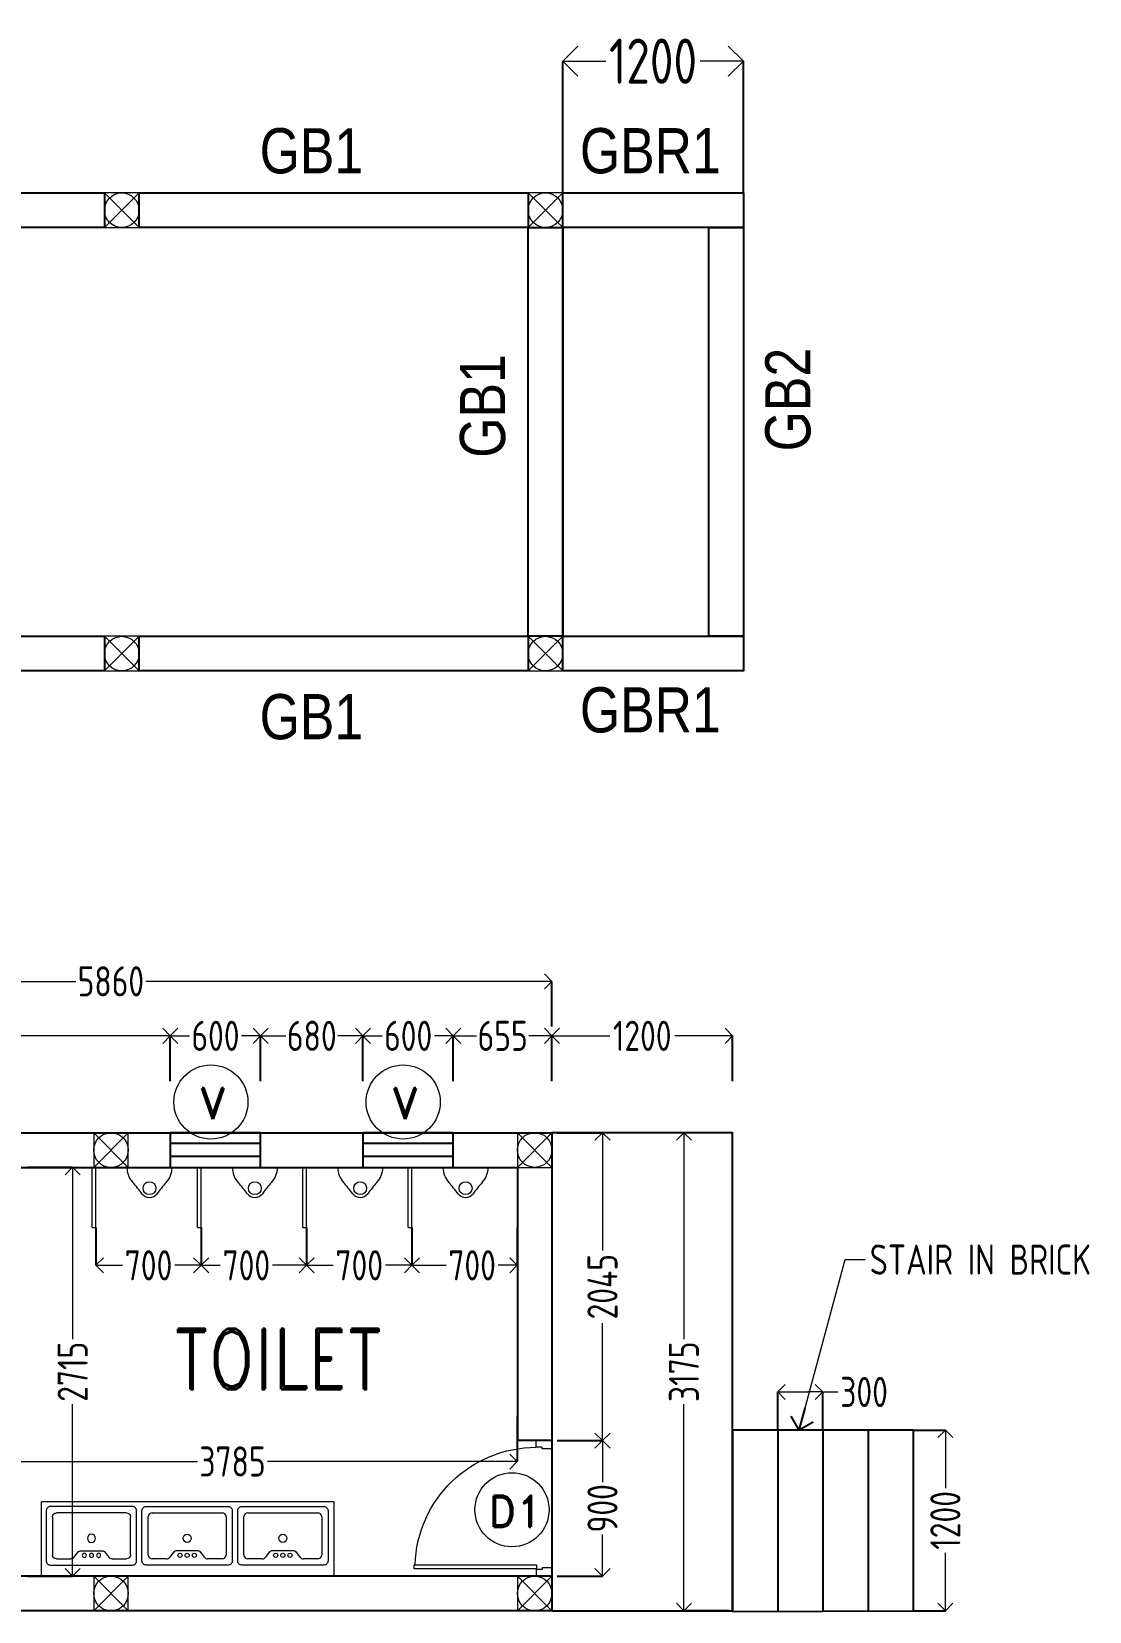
# Model space of a CAD drawing. Header units: inches. Extents: x -605 to 2991212, y -2872845 to 0.
# Drawn here: x 2272639 to 2279667, y -2757644 to -2747153 of the extents above; entities that cross this region are included whole.
import ezdxf

# ---------------------------------------------------------------- set-up
doc = ezdxf.new("R2010")
doc.units = ezdxf.units.IN
doc.header["$LTSCALE"] = 600
doc.header["$MEASUREMENT"] = 0
for name, color, linetype, lineweight in [('DIM', 251, 'Continuous', 0), ('FURNITURE', 23, 'Continuous', 9), ('OBJET', 251, 'Continuous', 9), ('PV_TEXT_ROMANS', 7, 'Continuous', 0), ('rDIMension', 1, 'Continuous', 18), ('rRCC 2', 40, 'Continuous', 15), ('TEXT', 7, 'Continuous', 0)]:
    doc.layers.add(name, color=color, linetype=linetype, lineweight=lineweight)
doc.layers.add('SnT-DIMENSION', color=7, linetype='Continuous')
doc.layers.add('SnT-ROAD', color=25, linetype='Continuous')
doc.layers.add('window', color=7, linetype='Continuous', lineweight=15, true_color=0x735461)
doc.styles.add('DIM', font='geniso.shx', dxfattribs={"width": 0.85})
doc.styles.add('J.P', font='ARIALN.TTF')
doc.styles.add('PV_ROMAND', font='romand.shx')
doc.styles.add('ROMAND', font='romand.shx')
doc.dimstyles.new('ST-100', dxfattribs={"dimscale": 100, "dimtxt": 2.5, "dimasz": 2, "dimexe": 0.18, "dimexo": 0.0625, "dimgap": 0.2, "dimtad": 0, "dimdec": 0, "dimzin": 0, "dimdsep": 46, "dimtxsty": 'DIM', "dimblk": 'OPEN90', "dimcen": 0.09, "dimclrd": 256, "dimclrt": 7, "dimadec": 0, "dimazin": 0, "dimtfac": 1, "dimtdec": 0, "dimtofl": 0, "dimtmove": 0, "dimatfit": 3, "dimldrblk": 'OPEN90', "dimfxl": 1, "dimtolj": 1, "dimtzin": 0, "dimlwd": -1, "dimarcsym": 0})
doc.dimstyles.new('ST-150', dxfattribs={"dimscale": 75, "dimtxt": 3, "dimasz": 2, "dimexe": 0.18, "dimexo": 0.0625, "dimgap": 0.2, "dimtad": 0, "dimdec": 0, "dimlfac": 2, "dimzin": 0, "dimdsep": 46, "dimtxsty": 'DIM', "dimblk": 'OPEN90', "dimcen": 0.09, "dimclrd": 256, "dimclrt": 7, "dimadec": 0, "dimazin": 0, "dimtfac": 1, "dimtdec": 0, "dimtofl": 0, "dimtmove": 0, "dimatfit": 3, "dimldrblk": 'OPEN90', "dimfxl": 1, "dimtolj": 1, "dimtzin": 0, "dimlwd": -1, "dimarcsym": 0})

# ---------------------------------------------------------------- blocks, each defined once
blk = doc.blocks.new('_Open90')
at = {"color": 0, "linetype": 'ByBlock', "lineweight": -2}
for p, q in [((0, 0), (-1, 0)), ((-0.5, 0.5), (0, 0)), ((0, 0), (-0.5, -0.5))]:
    blk.add_line(p, q, dxfattribs=at)
blk = doc.blocks.new('*D2025')
at = {"layer": 'Defpoints', "color": 0}
for p in [(2276168, -2747349), (2276168, -2748224), (2277368, -2748224)]:
    blk.add_point(p, dxfattribs=at)
at = {"layer": 'rDIMension', "color": 0, "linetype": 'ByBlock', "lineweight": -2}
for p, q in [((2276168, -2748224), (2276168, -2747349)), ((2277368, -2748224), (2277368, -2747349))]:
    blk.add_line(p, q, dxfattribs=at)
at = {"layer": 'rDIMension'}
for p, q in [((2276368, -2747349), (2276455, -2747349)), ((2277168, -2747349), (2277082, -2747349))]:
    blk.add_line(p, q, dxfattribs=at)
at = {"layer": 'rDIMension', "xscale": 200, "yscale": 200, "zscale": 200, "rotation": 180}
blk.add_blockref('_Open90', (2276168, -2747349), dxfattribs=at)
at = {"layer": 'rDIMension', "xscale": 200, "yscale": 200, "zscale": 200}
blk.add_blockref('_Open90', (2277368, -2747349), dxfattribs=at)
at = {"layer": 'rDIMension', "color": 7, "insert": (2276768, -2747349), "char_height": 300, "attachment_point": 5, "style": 'DIM'}
blk.add_mtext('\\A1;1200', dxfattribs=at)
blk = doc.blocks.new('Urinal')
at = {"layer": 'OBJET'}
blk.add_circle((2454060.82, -2300340.1), 1.71, dxfattribs=at)
for centre, radius, start, end in [((2454055.28, -2300340.1), 6, 47.5611, 90), ((2454083.62, -2300309.11), 36, 227.5611, 233.6632), ((2454060.82, -2300340.1), 2.48, 306.3368, 53.6632), ((2454083.62, -2300371.1), 36, 126.3368, 132.4389), ((2454055.28, -2300340.1), 6, 270, 312.4389)]:
    blk.add_arc(centre, radius, start, end, dxfattribs=at)
blk = doc.blocks.new('door1')
at = {"layer": 'FURNITURE', "ltscale": 10}
blk.add_line((-29102.45, -2427.68), (-29134.02, -2427.68), dxfattribs=at)
for points in [[(-29103.25, -2391.1), (-29103.25, -2423.54), (-29102.22, -2423.54), (-29102.22, -2391.1)], [(-29134.02, -2425.03), (-29134.47, -2425.03), (-29134.47, -2423.52), (-29136.24, -2423.52), (-29136.24, -2427.68), (-29134.02, -2427.68)], [(-29102.45, -2425.03), (-29102.01, -2425.03), (-29102.01, -2423.52), (-29100.24, -2423.52), (-29100.24, -2427.68), (-29102.45, -2427.68)]]:
    blk.add_lwpolyline(points, close=True, dxfattribs=at)
blk.add_arc((-29102.22, -2423.52), 32.24, 91.8346, 180, dxfattribs=at)
blk = doc.blocks.new('D1')
at = {"layer": 'TEXT'}
blk.add_circle((2456730, -2276732), 246, dxfattribs=at)
at = {"layer": 'TEXT', "insert": (2456573, -2276639), "char_height": 206.1, "attachment_point": 1, "style": 'PV_ROMAND'}
blk.add_mtext('D1', dxfattribs=at)
blk = doc.blocks.new('svsdsdcsd')
at = {"layer": 'OBJET', "linetype": 'ByBlock'}
for p, q in [((165026.23, -53640.84), (165026.23, -53633.05)), ((165027.08, -53632.21), (165041.39, -53632.21)), ((165042.23, -53633.05), (165042.23, -53640.84)), ((165031.46, -53640.33), (165030.7, -53641.34)), ((165036.34, -53640), (165032.13, -53640)), ((165037.77, -53641.34), (165037.01, -53640.33)), ((165030.02, -53641.68), (165027.08, -53641.68)), ((165041.39, -53641.68), (165038.44, -53641.68))]:
    blk.add_line(p, q, dxfattribs=at)
blk.add_lwpolyline([(165042.66, -53642.94), (165025.81, -53642.94, -0.414214), (165024.97, -53642.1), (165024.97, -53631.78, -0.414214), (165025.81, -53630.94), (165042.66, -53630.94, -0.414214), (165043.5, -53631.78), (165043.5, -53642.1, -0.414214)], format="xyb", close=True, dxfattribs=at)
for centre, radius in [((165034.23, -53637.47), 0.842), ((165032.77, -53640.95), 0.421), ((165034.23, -53640.95), 0.421), ((165035.7, -53640.95), 0.421)]:
    blk.add_circle(centre, radius, dxfattribs=at)
for centre, start, end in [((165027.08, -53633.05), 90, 180), ((165041.39, -53633.05), 0, 90), ((165027.08, -53640.84), 180, 270), ((165032.13, -53640.84), 90, 143.1301), ((165036.34, -53640.84), 36.8699, 90), ((165041.39, -53640.84), 270, 0), ((165030.02, -53640.84), 270, 323.1301), ((165038.44, -53640.84), 216.8699, 270)]:
    blk.add_arc(centre, 0.842, start, end, dxfattribs=at)
blk = doc.blocks.new('*D2028')
at = {"layer": 'Defpoints', "color": 0}
for p in [(2276096, -2753460), (2270236, -2754465), (2276096, -2754465)]:
    blk.add_point(p, dxfattribs=at)
at = {"layer": 'DIM', "color": 0, "linetype": 'ByBlock', "lineweight": -2}
for p, q in [((2270236, -2753760), (2270236, -2753460)), ((2276096, -2753760), (2276096, -2753460))]:
    blk.add_line(p, q, dxfattribs=at)
at = {"layer": 'DIM', "linetype": 'ByBlock'}
for p, q in [((2270336, -2753460), (2272934, -2753460)), ((2275996, -2753460), (2273399, -2753460))]:
    blk.add_line(p, q, dxfattribs=at)
at = {"layer": 'DIM', "xscale": 100, "yscale": 100, "zscale": 100}
for p, rotation in [((2270236, -2753460), 179.9999999999955), ((2276096, -2753460), 359.9999999999955)]:
    blk.add_blockref('_Open90', p, dxfattribs=dict(at, rotation=rotation))
at = {"layer": 'DIM', "color": 7, "insert": (2273166, -2753460), "char_height": 200, "attachment_point": 5, "style": 'DIM'}
blk.add_mtext('\\A1;5860', dxfattribs=at)
blk = doc.blocks.new('*D2029')
at = {"layer": 'Defpoints', "color": 0}
for p in [(2278496, -2756440), (2278496, -2757640), (2278710, -2757640)]:
    blk.add_point(p, dxfattribs=at)
at = {"layer": 'DIM', "color": 0, "linetype": 'ByBlock', "lineweight": -2}
for p, q in [((2278496, -2756440), (2278710, -2756440)), ((2278496, -2757640), (2278710, -2757640))]:
    blk.add_line(p, q, dxfattribs=at)
at = {"layer": 'DIM', "linetype": 'ByBlock'}
for p, q in [((2278710, -2756540), (2278710, -2756825)), ((2278710, -2757540), (2278710, -2757256))]:
    blk.add_line(p, q, dxfattribs=at)
at = {"layer": 'DIM', "xscale": 100, "yscale": 100, "zscale": 100}
for p, rotation in [((2278710, -2756440), 90), ((2278710, -2757640), 270)]:
    blk.add_blockref('_Open90', p, dxfattribs=dict(at, rotation=rotation))
at = {"layer": 'DIM', "color": 7, "insert": (2278710, -2757040), "char_height": 200, "attachment_point": 5, "rotation": 90, "style": 'DIM'}
blk.add_mtext('\\A1;1200', dxfattribs=at)
blk = doc.blocks.new('*D2033')
at = {"layer": 'Defpoints', "color": 0}
for p in [(2272081, -2755939), (2275866, -2755939), (2275866, -2756649)]:
    blk.add_point(p, dxfattribs=at)
at = {"layer": 'DIM', "color": 0, "linetype": 'ByBlock', "lineweight": -2}
for p, q in [((2272081, -2756349), (2272081, -2756649)), ((2275866, -2756349), (2275866, -2756649))]:
    blk.add_line(p, q, dxfattribs=at)
at = {"layer": 'DIM', "linetype": 'ByBlock'}
for p, q in [((2272181, -2756649), (2273741, -2756649)), ((2275766, -2756649), (2274206, -2756649))]:
    blk.add_line(p, q, dxfattribs=at)
at = {"layer": 'DIM', "xscale": 100, "yscale": 100, "zscale": 100}
for p, rotation in [((2272081, -2756649), 179.9999999999859), ((2275866, -2756649), 359.9999999999859)]:
    blk.add_blockref('_Open90', p, dxfattribs=dict(at, rotation=rotation))
at = {"layer": 'DIM', "color": 7, "insert": (2273974, -2756649), "char_height": 200, "attachment_point": 5, "style": 'DIM'}
blk.add_mtext('\\A1;3785', dxfattribs=at)
blk = doc.blocks.new('*D2034')
at = {"layer": 'Defpoints', "color": 0}
for p in [(2272559, -2754695), (2272559, -2757410), (2272912, -2757410)]:
    blk.add_point(p, dxfattribs=at)
at = {"layer": 'DIM', "color": 0, "linetype": 'ByBlock', "lineweight": -2}
for p, q in [((2272612, -2754695), (2272912, -2754695)), ((2272612, -2757410), (2272912, -2757410))]:
    blk.add_line(p, q, dxfattribs=at)
at = {"layer": 'DIM', "linetype": 'ByBlock'}
for p, q in [((2272912, -2754795), (2272912, -2755837)), ((2272912, -2757310), (2272912, -2756268))]:
    blk.add_line(p, q, dxfattribs=at)
at = {"layer": 'DIM', "xscale": 100, "yscale": 100, "zscale": 100}
for p, rotation in [((2272912, -2754695), 90.00000000046188), ((2272912, -2757410), 270.0000000004619)]:
    blk.add_blockref('_Open90', p, dxfattribs=dict(at, rotation=rotation))
at = {"layer": 'DIM', "color": 7, "insert": (2272912, -2756053), "char_height": 200, "attachment_point": 5, "rotation": 90, "style": 'DIM'}
blk.add_mtext('\\A1;2715', dxfattribs=at)
blk = doc.blocks.new('*D2039')
at = {"layer": 'Defpoints', "color": 0}
for p in [(2272081, -2756910), (2272345, -2757410), (2273282, -2757410)]:
    blk.add_point(p, dxfattribs=at)
at = {"layer": 'DIM', "linetype": 'ByBlock'}
for p, q in [((2272345, -2756810), (2272345, -2756710)), ((2272345, -2757510), (2272345, -2757610))]:
    blk.add_line(p, q, dxfattribs=at)
at = {"layer": 'DIM', "color": 0, "linetype": 'ByBlock', "lineweight": -2}
for p, q in [((2272081, -2756910), (2272345, -2756910)), ((2272645, -2757410), (2272345, -2757410))]:
    blk.add_line(p, q, dxfattribs=at)
at = {"layer": 'DIM', "xscale": 100, "yscale": 100, "zscale": 100}
for p, rotation in [((2272345, -2756910), 270), ((2272345, -2757410), 90)]:
    blk.add_blockref('_Open90', p, dxfattribs=dict(at, rotation=rotation))
at = {"layer": 'DIM', "color": 7, "insert": (2272345, -2757160), "char_height": 200, "attachment_point": 5, "rotation": 90, "style": 'DIM'}
blk.add_mtext('\\A1;500', dxfattribs=at)
blk = doc.blocks.new('*D2040')
at = {"layer": 'Defpoints', "color": 0}
for p in [(2275166, -2755095), (2275866, -2755095), (2275866, -2755346)]:
    blk.add_point(p, dxfattribs=at)
at = {"layer": 'DIM', "color": 0, "linetype": 'ByBlock', "lineweight": -2}
for p, q in [((2275166, -2755095), (2275166, -2755346)), ((2275866, -2755095), (2275866, -2755346))]:
    blk.add_line(p, q, dxfattribs=at)
at = {"layer": 'DIM', "linetype": 'ByBlock'}
for p, q in [((2275266, -2755346), (2275393, -2755346)), ((2275766, -2755346), (2275740, -2755346))]:
    blk.add_line(p, q, dxfattribs=at)
at = {"layer": 'DIM', "xscale": 100, "yscale": 100, "zscale": 100, "rotation": 180}
blk.add_blockref('_Open90', (2275166, -2755346), dxfattribs=at)
at = {"layer": 'DIM', "xscale": 100, "yscale": 100, "zscale": 100}
blk.add_blockref('_Open90', (2275866, -2755346), dxfattribs=at)
at = {"layer": 'DIM', "color": 7, "insert": (2275566, -2755346), "char_height": 200, "attachment_point": 5, "style": 'DIM'}
blk.add_mtext('\\A1;700', dxfattribs=at)
blk = doc.blocks.new('*D2041')
at = {"layer": 'Defpoints', "color": 0}
for p in [(2274466, -2755095), (2275166, -2755095), (2275166, -2755346)]:
    blk.add_point(p, dxfattribs=at)
at = {"layer": 'DIM', "color": 0, "linetype": 'ByBlock', "lineweight": -2}
for p, q in [((2274466, -2755095), (2274466, -2755346)), ((2275166, -2755095), (2275166, -2755346))]:
    blk.add_line(p, q, dxfattribs=at)
at = {"layer": 'DIM', "linetype": 'ByBlock'}
for p, q in [((2274566, -2755346), (2274643, -2755346)), ((2275066, -2755346), (2274990, -2755346))]:
    blk.add_line(p, q, dxfattribs=at)
at = {"layer": 'DIM', "xscale": 100, "yscale": 100, "zscale": 100, "rotation": 180}
blk.add_blockref('_Open90', (2274466, -2755346), dxfattribs=at)
at = {"layer": 'DIM', "xscale": 100, "yscale": 100, "zscale": 100}
blk.add_blockref('_Open90', (2275166, -2755346), dxfattribs=at)
at = {"layer": 'DIM', "color": 7, "insert": (2274816, -2755346), "char_height": 200, "attachment_point": 5, "style": 'DIM'}
blk.add_mtext('\\A1;700', dxfattribs=at)
blk = doc.blocks.new('*D2042')
at = {"layer": 'Defpoints', "color": 0}
for p in [(2273766, -2755095), (2274466, -2755095), (2274466, -2755346)]:
    blk.add_point(p, dxfattribs=at)
at = {"layer": 'DIM', "color": 0, "linetype": 'ByBlock', "lineweight": -2}
for p, q in [((2273766, -2755095), (2273766, -2755346)), ((2274466, -2755095), (2274466, -2755346))]:
    blk.add_line(p, q, dxfattribs=at)
at = {"layer": 'DIM', "linetype": 'ByBlock'}
for p, q in [((2273866, -2755346), (2273893, -2755346)), ((2274366, -2755346), (2274240, -2755346))]:
    blk.add_line(p, q, dxfattribs=at)
at = {"layer": 'DIM', "xscale": 100, "yscale": 100, "zscale": 100, "rotation": 180}
blk.add_blockref('_Open90', (2273766, -2755346), dxfattribs=at)
at = {"layer": 'DIM', "xscale": 100, "yscale": 100, "zscale": 100}
blk.add_blockref('_Open90', (2274466, -2755346), dxfattribs=at)
at = {"layer": 'DIM', "color": 7, "insert": (2274066, -2755346), "char_height": 200, "attachment_point": 5, "style": 'DIM'}
blk.add_mtext('\\A1;700', dxfattribs=at)
blk = doc.blocks.new('*D2043')
at = {"layer": 'Defpoints', "color": 0}
for p in [(2273066, -2755098), (2273766, -2755095), (2273766, -2755346)]:
    blk.add_point(p, dxfattribs=at)
at = {"layer": 'DIM', "color": 0, "linetype": 'ByBlock', "lineweight": -2}
for p, q in [((2273066, -2755098), (2273066, -2755346)), ((2273766, -2755095), (2273766, -2755346))]:
    blk.add_line(p, q, dxfattribs=at)
at = {"layer": 'DIM', "linetype": 'ByBlock'}
for p, q in [((2273166, -2755346), (2273243, -2755346)), ((2273666, -2755346), (2273590, -2755346))]:
    blk.add_line(p, q, dxfattribs=at)
at = {"layer": 'DIM', "xscale": 100, "yscale": 100, "zscale": 100, "rotation": 180}
blk.add_blockref('_Open90', (2273066, -2755346), dxfattribs=at)
at = {"layer": 'DIM', "xscale": 100, "yscale": 100, "zscale": 100}
blk.add_blockref('_Open90', (2273766, -2755346), dxfattribs=at)
at = {"layer": 'DIM', "color": 7, "insert": (2273416, -2755346), "char_height": 200, "attachment_point": 5, "style": 'DIM'}
blk.add_mtext('\\A1;700', dxfattribs=at)
blk = doc.blocks.new('*D2044')
at = {"layer": 'Defpoints', "color": 0}
for p in [(2276096, -2756510), (2276432, -2756510), (2276096, -2757410)]:
    blk.add_point(p, dxfattribs=at)
at = {"layer": 'DIM', "color": 0, "linetype": 'ByBlock', "lineweight": -2}
for p, q in [((2276132, -2756510), (2276432, -2756510)), ((2276132, -2757410), (2276432, -2757410))]:
    blk.add_line(p, q, dxfattribs=at)
at = {"layer": 'DIM', "linetype": 'ByBlock'}
for p, q in [((2276432, -2756610), (2276432, -2756787)), ((2276432, -2757310), (2276432, -2757133))]:
    blk.add_line(p, q, dxfattribs=at)
at = {"layer": 'DIM', "xscale": 100, "yscale": 100, "zscale": 100}
for p, rotation in [((2276432, -2756510), 90), ((2276432, -2757410), 270)]:
    blk.add_blockref('_Open90', p, dxfattribs=dict(at, rotation=rotation))
at = {"layer": 'DIM', "color": 7, "insert": (2276432, -2756960), "char_height": 200, "attachment_point": 5, "rotation": 90, "style": 'DIM'}
blk.add_mtext('\\A1;900', dxfattribs=at)
blk = doc.blocks.new('*D2045')
at = {"layer": 'Defpoints', "color": 0}
for p in [(2276096, -2754465), (2276432, -2754465), (2276099, -2756510)]:
    blk.add_point(p, dxfattribs=at)
at = {"layer": 'DIM', "color": 0, "linetype": 'ByBlock', "lineweight": -2}
for p, q in [((2276132, -2754465), (2276432, -2754465)), ((2276132, -2756510), (2276432, -2756510))]:
    blk.add_line(p, q, dxfattribs=at)
at = {"layer": 'DIM', "linetype": 'ByBlock'}
for p, q in [((2276432, -2754565), (2276432, -2755247)), ((2276432, -2756410), (2276432, -2755729))]:
    blk.add_line(p, q, dxfattribs=at)
at = {"layer": 'DIM', "xscale": 100, "yscale": 100, "zscale": 100}
for p, rotation in [((2276432, -2754465), 90), ((2276432, -2756510), 270)]:
    blk.add_blockref('_Open90', p, dxfattribs=dict(at, rotation=rotation))
at = {"layer": 'DIM', "color": 7, "insert": (2276432, -2755488), "char_height": 200, "attachment_point": 5, "rotation": 90, "style": 'DIM'}
blk.add_mtext('\\A1;2045', dxfattribs=at)
blk = doc.blocks.new('5TV')
at = {"layer": 'SnT-ROAD', "color": 5, "linetype": 'ByBlock'}
blk.add_lwpolyline([(2695000, -2336680), (2695000, -2337280), (2695230, -2337280), (2695230, -2336680)], close=True, dxfattribs=at)
for points in [[(2695071, -2337280), (2695071, -2336680)], [(2695159, -2337280), (2695159, -2336680)]]:
    blk.add_lwpolyline(points, dxfattribs=at)
blk = doc.blocks.new('*D2047')
at = {"layer": 'Defpoints', "color": 0}
for p in [(2275441, -2753822), (2275441, -2754465), (2276096, -2754465)]:
    blk.add_point(p, dxfattribs=at)
at = {"layer": 'DIM', "color": 0, "linetype": 'ByBlock', "lineweight": -2}
for p, q in [((2275441, -2754122), (2275441, -2753822)), ((2276096, -2754122), (2276096, -2753822))]:
    blk.add_line(p, q, dxfattribs=at)
at = {"layer": 'DIM', "linetype": 'ByBlock'}
for p, q in [((2275541, -2753822), (2275596, -2753822)), ((2275996, -2753822), (2275942, -2753822))]:
    blk.add_line(p, q, dxfattribs=at)
at = {"layer": 'DIM', "xscale": 100, "yscale": 100, "zscale": 100, "rotation": 180}
blk.add_blockref('_Open90', (2275441, -2753822), dxfattribs=at)
at = {"layer": 'DIM', "xscale": 100, "yscale": 100, "zscale": 100}
blk.add_blockref('_Open90', (2276096, -2753822), dxfattribs=at)
at = {"layer": 'DIM', "color": 7, "insert": (2275769, -2753822), "char_height": 200, "attachment_point": 5, "style": 'DIM'}
blk.add_mtext('\\A1;655', dxfattribs=at)
blk = doc.blocks.new('*D2048')
at = {"layer": 'Defpoints', "color": 0}
for p in [(2274841, -2753822), (2274841, -2754536), (2275441, -2754536)]:
    blk.add_point(p, dxfattribs=at)
at = {"layer": 'DIM', "color": 0, "linetype": 'ByBlock', "lineweight": -2}
for p, q in [((2274841, -2754122), (2274841, -2753822)), ((2275441, -2754122), (2275441, -2753822))]:
    blk.add_line(p, q, dxfattribs=at)
at = {"layer": 'DIM', "linetype": 'ByBlock'}
for p, q in [((2274941, -2753822), (2274968, -2753822)), ((2275341, -2753822), (2275315, -2753822))]:
    blk.add_line(p, q, dxfattribs=at)
at = {"layer": 'DIM', "xscale": 100, "yscale": 100, "zscale": 100, "rotation": 180}
blk.add_blockref('_Open90', (2274841, -2753822), dxfattribs=at)
at = {"layer": 'DIM', "xscale": 100, "yscale": 100, "zscale": 100}
blk.add_blockref('_Open90', (2275441, -2753822), dxfattribs=at)
at = {"layer": 'DIM', "color": 7, "insert": (2275141, -2753822), "char_height": 200, "attachment_point": 5, "style": 'DIM'}
blk.add_mtext('\\A1;600', dxfattribs=at)
blk = doc.blocks.new('*D2049')
at = {"layer": 'Defpoints', "color": 0}
for p in [(2274161, -2753822), (2274161, -2754465), (2274841, -2754465)]:
    blk.add_point(p, dxfattribs=at)
at = {"layer": 'DIM', "color": 0, "linetype": 'ByBlock', "lineweight": -2}
for p, q in [((2274161, -2754122), (2274161, -2753822)), ((2274841, -2754122), (2274841, -2753822))]:
    blk.add_line(p, q, dxfattribs=at)
at = {"layer": 'DIM', "linetype": 'ByBlock'}
for p, q in [((2274261, -2753822), (2274328, -2753822)), ((2274741, -2753822), (2274674, -2753822))]:
    blk.add_line(p, q, dxfattribs=at)
at = {"layer": 'DIM', "xscale": 100, "yscale": 100, "zscale": 100, "rotation": 180}
blk.add_blockref('_Open90', (2274161, -2753822), dxfattribs=at)
at = {"layer": 'DIM', "xscale": 100, "yscale": 100, "zscale": 100}
blk.add_blockref('_Open90', (2274841, -2753822), dxfattribs=at)
at = {"layer": 'DIM', "color": 7, "insert": (2274501, -2753822), "char_height": 200, "attachment_point": 5, "style": 'DIM'}
blk.add_mtext('\\A1;680', dxfattribs=at)
blk = doc.blocks.new('*D2050')
at = {"layer": 'Defpoints', "color": 0}
for p in [(2273561, -2753822), (2273561, -2754536), (2274161, -2754536)]:
    blk.add_point(p, dxfattribs=at)
at = {"layer": 'DIM', "color": 0, "linetype": 'ByBlock', "lineweight": -2}
for p, q in [((2273561, -2754122), (2273561, -2753822)), ((2274161, -2754122), (2274161, -2753822))]:
    blk.add_line(p, q, dxfattribs=at)
at = {"layer": 'DIM', "linetype": 'ByBlock'}
for p, q in [((2273661, -2753822), (2273688, -2753822)), ((2274061, -2753822), (2274034, -2753822))]:
    blk.add_line(p, q, dxfattribs=at)
at = {"layer": 'DIM', "xscale": 100, "yscale": 100, "zscale": 100, "rotation": 180}
blk.add_blockref('_Open90', (2273561, -2753822), dxfattribs=at)
at = {"layer": 'DIM', "xscale": 100, "yscale": 100, "zscale": 100}
blk.add_blockref('_Open90', (2274161, -2753822), dxfattribs=at)
at = {"layer": 'DIM', "color": 7, "insert": (2273861, -2753822), "char_height": 200, "attachment_point": 5, "style": 'DIM'}
blk.add_mtext('\\A1;600', dxfattribs=at)
blk = doc.blocks.new('*D2051')
at = {"layer": 'Defpoints', "color": 0}
for p in [(2270236, -2753822), (2270236, -2754465), (2273561, -2754465)]:
    blk.add_point(p, dxfattribs=at)
at = {"layer": 'DIM', "color": 0, "linetype": 'ByBlock', "lineweight": -2}
for p, q in [((2270236, -2754122), (2270236, -2753822)), ((2273561, -2754122), (2273561, -2753822))]:
    blk.add_line(p, q, dxfattribs=at)
at = {"layer": 'DIM', "linetype": 'ByBlock'}
for p, q in [((2270336, -2753822), (2271666, -2753822)), ((2273461, -2753822), (2272131, -2753822))]:
    blk.add_line(p, q, dxfattribs=at)
at = {"layer": 'DIM', "xscale": 100, "yscale": 100, "zscale": 100, "rotation": 180}
blk.add_blockref('_Open90', (2270236, -2753822), dxfattribs=at)
at = {"layer": 'DIM', "xscale": 100, "yscale": 100, "zscale": 100}
blk.add_blockref('_Open90', (2273561, -2753822), dxfattribs=at)
at = {"layer": 'DIM', "color": 7, "insert": (2271899, -2753822), "char_height": 200, "attachment_point": 5, "style": 'DIM'}
blk.add_mtext('\\A1;3325', dxfattribs=at)
blk = doc.blocks.new('V')
at = {"layer": 'TEXT'}
blk.add_circle((2924932, -2650684), 246, dxfattribs=at)
at = {"layer": 'TEXT', "insert": (2925023, -2650609), "char_height": 206, "attachment_point": 1, "rotation": 270, "style": 'PV_ROMAND'}
blk.add_mtext('V', dxfattribs=at)
blk = doc.blocks.new('*D2057')
at = {"layer": 'Defpoints', "color": 0}
for p in [(2276096, -2753822), (2276096, -2754465), (2277296, -2754465)]:
    blk.add_point(p, dxfattribs=at)
at = {"layer": 'DIM', "color": 0, "linetype": 'ByBlock', "lineweight": -2}
for p, q in [((2276096, -2754122), (2276096, -2753822)), ((2277296, -2754122), (2277296, -2753822))]:
    blk.add_line(p, q, dxfattribs=at)
at = {"layer": 'DIM', "linetype": 'ByBlock'}
for p, q in [((2276196, -2753822), (2276481, -2753822)), ((2277196, -2753822), (2276912, -2753822))]:
    blk.add_line(p, q, dxfattribs=at)
at = {"layer": 'DIM', "xscale": 100, "yscale": 100, "zscale": 100, "rotation": 180}
blk.add_blockref('_Open90', (2276096, -2753822), dxfattribs=at)
at = {"layer": 'DIM', "xscale": 100, "yscale": 100, "zscale": 100}
blk.add_blockref('_Open90', (2277296, -2753822), dxfattribs=at)
at = {"layer": 'DIM', "color": 7, "insert": (2276696, -2753822), "char_height": 200, "attachment_point": 5, "style": 'DIM'}
blk.add_mtext('\\A1;1200', dxfattribs=at)
blk = doc.blocks.new('*D2058')
at = {"layer": 'Defpoints', "color": 0}
for p in [(2277296, -2754465), (2276973, -2757640), (2277296, -2757640)]:
    blk.add_point(p, dxfattribs=at)
at = {"layer": 'DIM', "color": 0, "linetype": 'ByBlock', "lineweight": -2}
for p, q in [((2277273, -2754465), (2276973, -2754465)), ((2277273, -2757640), (2276973, -2757640))]:
    blk.add_line(p, q, dxfattribs=at)
at = {"layer": 'DIM', "linetype": 'ByBlock'}
for p, q in [((2276973, -2754565), (2276973, -2755837)), ((2276973, -2757540), (2276973, -2756268))]:
    blk.add_line(p, q, dxfattribs=at)
at = {"layer": 'DIM', "xscale": 100, "yscale": 100, "zscale": 100}
for p, rotation in [((2276973, -2754465), 90), ((2276973, -2757640), 270)]:
    blk.add_blockref('_Open90', p, dxfattribs=dict(at, rotation=rotation))
at = {"layer": 'DIM', "color": 7, "insert": (2276973, -2756053), "char_height": 200, "attachment_point": 5, "rotation": 90, "style": 'DIM'}
blk.add_mtext('\\A1;3175', dxfattribs=at)
blk = doc.blocks.new('*D2059')
at = {"layer": 'Defpoints', "color": 0}
for p in [(2277896, -2756187), (2277596, -2756440), (2277896, -2756440)]:
    blk.add_point(p, dxfattribs=at)
at = {"layer": 'DIM', "color": 0, "linetype": 'ByBlock', "lineweight": -2}
for p, q in [((2277596, -2756440), (2277596, -2756187)), ((2277896, -2756440), (2277896, -2756187))]:
    blk.add_line(p, q, dxfattribs=at)
at = {"layer": 'DIM', "linetype": 'ByBlock'}
for p, q in [((2277696, -2756187), (2277796, -2756187)), ((2277896, -2756187), (2277996, -2756187))]:
    blk.add_line(p, q, dxfattribs=at)
at = {"layer": 'DIM', "xscale": 100, "yscale": 100, "zscale": 100, "rotation": 180}
blk.add_blockref('_Open90', (2277596, -2756187), dxfattribs=at)
at = {"layer": 'DIM', "xscale": 100, "yscale": 100, "zscale": 100}
blk.add_blockref('_Open90', (2277896, -2756187), dxfattribs=at)
at = {"layer": 'DIM', "color": 7, "insert": (2278170, -2756187), "char_height": 200, "attachment_point": 5, "style": 'DIM'}
blk.add_mtext('\\A1;300', dxfattribs=at)

msp = doc.modelspace()

# ---------------------------------------------------------------- linework, layer by layer
at = {"color": 1}
for points in [[(2270538.2, -2748223.7), (2273123.2, -2748223.7), (2273123.2, -2748454.1), (2270538.2, -2748454.1)], [(2273353.2, -2748224.1), (2275938.2, -2748224.1), (2275938.2, -2748453.7), (2273353.2, -2748453.7)], [(2276168.2, -2748223.7), (2277368.2, -2748223.7), (2277368.2, -2751398.7), (2276168.2, -2751398.7)], [(2276168.2, -2748223.7), (2277368.2, -2748223.7), (2277368.2, -2748453.7), (2276168.2, -2748453.7)], [(2275938.2, -2748453.7), (2276168.2, -2748453.7), (2276168.2, -2751168.7), (2275938.2, -2751168.7)], [(2277138.2, -2748453.7), (2277368.2, -2748453.7), (2277368.2, -2751168.7), (2277138.2, -2751168.7)], [(2270538.2, -2751168.7), (2273123.2, -2751168.7), (2273123.2, -2751398.7), (2270538.2, -2751398.7)], [(2273353.2, -2751168.7), (2275938.2, -2751168.7), (2275938.2, -2751398.7), (2273353.2, -2751398.7)], [(2276168.2, -2751168.7), (2277368.2, -2751168.7), (2277368.2, -2751398.7), (2276168.2, -2751398.7)]]:
    msp.add_lwpolyline(points, close=True, dxfattribs=at)
msp.add_lwpolyline([(2276168.2, -2748223.7), (2277368.2, -2748223.7), (2277368.2, -2751398.7), (2276168.2, -2751398.7)], dxfattribs=at)
at = {"layer": 'DIM', "color": 3, "linetype": 'ByBlock'}
for centre in [(2273238.2, -2748339.1), (2276053.2, -2748338.7), (2273238.2, -2751283.7), (2276053.2, -2751283.7)]:
    msp.add_circle(centre, 115, dxfattribs=at)
at = {"layer": 'DIM', "linetype": 'ByBlock'}
for centre in [(2273166.9, -2754580.6), (2275981.5, -2754580.2), (2273166.9, -2757525.2), (2275981.5, -2757525.2)]:
    msp.add_circle(centre, 115, dxfattribs=at)
at = {"layer": 'OBJET', "linetype": 'ByBlock'}
for points in [[(2274647.4, -2756916.9), (2272704, -2756916.9), (2272704, -2757410.2)], [(2274647.4, -2756916.9), (2274647.4, -2757410.2)]]:
    msp.add_lwpolyline(points, dxfattribs=at)
at = {"layer": 'rRCC 2', "color": 6}
for p, q in [((2273353.2, -2748224.1), (2273123.2, -2748454.1)), ((2273353.2, -2748454.1), (2273123.2, -2748224.1)), ((2276168.2, -2748223.7), (2275938.2, -2748453.7)), ((2276168.2, -2748453.7), (2275938.2, -2748223.7)), ((2273353.2, -2751168.7), (2273123.2, -2751398.7)), ((2273353.2, -2751398.7), (2273123.2, -2751168.7)), ((2276168.2, -2751168.7), (2275938.2, -2751398.7)), ((2276168.2, -2751398.7), (2275938.2, -2751168.7))]:
    msp.add_line(p, q, dxfattribs=at)
at = {"layer": 'rRCC 2'}
for p, q in [((2273281.9, -2754465.6), (2273051.9, -2754695.6)), ((2273281.9, -2754695.6), (2273051.9, -2754465.6)), ((2276096.5, -2754465.2), (2275866.5, -2754695.2)), ((2276096.5, -2754695.2), (2275866.5, -2754465.2)), ((2273281.9, -2757410.2), (2273051.9, -2757640.2)), ((2273281.9, -2757640.2), (2273051.9, -2757410.2)), ((2276096.5, -2757410.2), (2275866.5, -2757640.2)), ((2276096.5, -2757640.2), (2275866.5, -2757410.2))]:
    msp.add_line(p, q, dxfattribs=at)
at = {"layer": 'rRCC 2', "color": 6}
for points in [[(2273353.2, -2748224.1), (2273123.2, -2748224.1), (2273123.2, -2748454.1), (2273353.2, -2748454.1)], [(2276168.2, -2748223.7), (2275938.2, -2748223.7), (2275938.2, -2748453.7), (2276168.2, -2748453.7)], [(2273353.2, -2751168.7), (2273123.2, -2751168.7), (2273123.2, -2751398.7), (2273353.2, -2751398.7)], [(2276168.2, -2751168.7), (2275938.2, -2751168.7), (2275938.2, -2751398.7), (2276168.2, -2751398.7)]]:
    msp.add_lwpolyline(points, close=True, dxfattribs=at)
at = {"layer": 'rRCC 2'}
for points in [[(2273281.9, -2754465.6), (2273051.9, -2754465.6), (2273051.9, -2754695.6), (2273281.9, -2754695.6)], [(2276096.5, -2754465.2), (2275866.5, -2754465.2), (2275866.5, -2754695.2), (2276096.5, -2754695.2)], [(2273281.9, -2757410.2), (2273051.9, -2757410.2), (2273051.9, -2757640.2), (2273281.9, -2757640.2)], [(2276096.5, -2757410.2), (2275866.5, -2757410.2), (2275866.5, -2757640.2), (2276096.5, -2757640.2)]]:
    msp.add_lwpolyline(points, close=True, dxfattribs=at)
at = {"layer": 'SnT-ROAD', "color": 0, "linetype": 'ByBlock'}
msp.add_lwpolyline([(2276168.2, -2751168.7), (2275938.2, -2751168.7)], dxfattribs=at)
at = {"layer": 'SnT-ROAD', "linetype": 'ByBlock'}
msp.add_lwpolyline([(2270236.5, -2754465.2), (2276096.5, -2754465.2), (2276096.5, -2757640.2), (2270236.5, -2757640.2)], close=True, dxfattribs=at)
for points in [[(2276096.5, -2757640.2), (2277296.5, -2757640.2), (2277296.5, -2754465.2), (2276096.5, -2754465.2)], [(2272081.5, -2754695.2), (2275866.5, -2754695.2), (2275866.5, -2756510.2)], [(2277296.5, -2756440.2), (2277296.5, -2757640.2)], [(2278496.5, -2756440.2), (2277296.5, -2756440.2)], [(2277596.5, -2756440.2), (2277596.5, -2757640.2)], [(2277896.5, -2756440.2), (2277896.5, -2757640.2)], [(2278196.5, -2756440.2), (2278196.5, -2757640.2)], [(2278496.5, -2756440.2), (2278496.5, -2757640.2)], [(2276096.5, -2756510.2), (2275866.5, -2756510.2)], [(2275866.5, -2757410.2), (2272081.5, -2757410.2)], [(2276096.5, -2757410.2), (2275866.5, -2757410.2)], [(2277296.5, -2757644.3), (2278496.5, -2757640.2)]]:
    msp.add_lwpolyline(points, dxfattribs=at)
at = {"layer": 'window', "linetype": 'ByBlock'}
for p, q in [((2273041.5, -2755095.2), (2273041.5, -2754695.2)), ((2273066.5, -2755095.2), (2273066.5, -2754695.2)), ((2273741.5, -2755095.2), (2273741.5, -2754695.2)), ((2273766.5, -2755095.2), (2273766.5, -2754695.2)), ((2274441.5, -2755095.2), (2274441.5, -2754695.2)), ((2274466.5, -2755095.2), (2274466.5, -2754695.2)), ((2275141.5, -2755095.2), (2275141.5, -2754695.2)), ((2275166.5, -2755095.2), (2275166.5, -2754695.2))]:
    msp.add_line(p, q, dxfattribs=at)
for points in [[(2273041.5, -2755095.2), (2273066.5, -2755095.2)], [(2273741.5, -2755095.2), (2273766.5, -2755095.2)], [(2274441.5, -2755095.2), (2274466.5, -2755095.2)], [(2275141.5, -2755095.2), (2275166.5, -2755095.2)]]:
    msp.add_lwpolyline(points, dxfattribs=at)

# ---------------------------------------------------------------- block references
at = {"zscale": 32.38636363635602}
for p, xscale, yscale in [((7617895.8, -1020036.7), -32.38636363635602, 32.38636363635603), ((-3071185.9, -1020036.7), 32.38636363635602, 32.38636363635602), ((-3070550.2, -1020036.7), 32.38636363635602, 32.38636363635602)]:
    msp.add_blockref('svsdsdcsd', p, dxfattribs=dict(at, xscale=xscale, yscale=yscale))
at = {"layer": 'DIM', "linetype": 'ByBlock', "rotation": 90}
for p in [(-376853.3, -5679193.4), (-375576.1, -5679193.4)]:
    msp.add_blockref('V', p, dxfattribs=at)
at = {"layer": 'FURNITURE', "xscale": -25.00000000022915, "yscale": 25.00000000022915, "zscale": 25.00000000022915, "rotation": 90.00000000000027}
msp.add_blockref('door1', (2215404.5, -3484916.2), dxfattribs=at)
at = {"layer": 'SnT-ROAD', "linetype": 'ByBlock', "rotation": 90.00000034194021}
for p in [(-63119.2, -5449695.3), (-61839, -5449695.3)]:
    msp.add_blockref('5TV', p, dxfattribs=at)
at = {"layer": 'SnT-ROAD', "linetype": 'ByBlock', "xscale": 24.99999999999999, "yscale": 25, "zscale": 25, "rotation": 270.0000000000005}
for p in [(59781925.1, 58596686.8), (59782625.1, 58596686.8), (59783325.1, 58596686.8), (59784025.1, 58596686.8)]:
    msp.add_blockref('Urinal', p, dxfattribs=at)
at = {"layer": 'SnT-ROAD', "linetype": 'ByBlock'}
msp.add_blockref('D1', (-180899.2, -480237.5), dxfattribs=at)

# ---------------------------------------------------------------- texts
at = {"layer": 'PV_TEXT_ROMANS', "char_height": 300, "width": 2396.759, "attachment_point": 1, "style": 'J.P'}
for s, insert in [('\\pxqc;GB1', (2273299.8, -2747794)), ('\\pxqc;GBR1', (2275551.4, -2747793.6)), ('\\pxqc;GB1', (2273299.8, -2751552.2)), ('\\pxqc;GBR1', (2275551.4, -2751507.1))]:
    msp.add_mtext(s, dxfattribs=dict(at, insert=insert))
at = {"layer": 'PV_TEXT_ROMANS', "char_height": 300, "width": 2396.759, "attachment_point": 1, "rotation": 90, "style": 'J.P'}
for s, insert in [('\\pxqc;GB2', (2277513.3, -2750795.1)), ('\\pxqc;GB1', (2275485.3, -2750837.5))]:
    msp.add_mtext(s, dxfattribs=dict(at, insert=insert))
at = {"layer": 'rDIMension', "insert": (2278207.6, -2755308.1), "char_height": 200, "width": 2863.587, "attachment_point": 4, "line_spacing_factor": 0.7, "style": 'DIM'}
msp.add_mtext('\\A1;STAIR IN BRICK', dxfattribs=at)
at = {"layer": 'SnT-DIMENSION', "linetype": 'ByBlock', "insert": (2271893.6, -2755768.7), "char_height": 400, "width": 4548.905, "attachment_point": 1, "style": 'ROMAND'}
msp.add_mtext('\\pxqc;{\\W0.8; TOILET}', dxfattribs=at)

# ---------------------------------------------------------------- dimensions: what is measured, and where the dimension line sits
at = {"layer": 'DIM', "linetype": 'ByBlock'}
for p1, p2, distance, picture, middle in [((2270236.5, -2754465.2), (2276096.5, -2754465.2), 1005.2, '*D2028', (2273166.5, -2753460.1)), ((2272559.5, -2754695.2), (2272559.5, -2757410.2), 353, '*D2034', (2272912.5, -2756052.7)), ((2272081.5, -2755938.7), (2275866.5, -2755938.7), -710.3, '*D2033', (2273974, -2756649)), ((2278496.5, -2756440.2), (2278496.5, -2757640.2), 213.5, '*D2029', (2278710, -2757040.2))]:
    dim = msp.add_aligned_dim(p1=p1, p2=p2, distance=distance, dimstyle='ST-100', override={"dimtxt": 2, "dimasz": 1, "dimexe": 0, "dimexo": 0, "dimblk": 'Open90', "dimfxl": 3, "dimfxlon": 1, "dimtfillclr": 256, "dimarcsym": 1}, dxfattribs=at)
    dim.commit()
    dim.dimension.update_dxf_attribs({"geometry": picture, "text_midpoint": middle})
for base, p1, p2, override, picture, middle in [((2270236.5, -2753821.7), (2273561.3, -2754465.2), (2270236.5, -2754465.2), {"dimtxt": 2, "dimasz": 1, "dimexe": 0, "dimexo": 0, "dimfxl": 3, "dimfxlon": 1, "dimtfillclr": 256, "dimarcsym": 1}, '*D2051', (2271898.9, -2753821.7)), ((2273561.3, -2753821.7), (2274161.3, -2754536.2), (2273561.3, -2754536.2), {"dimtxt": 2, "dimasz": 1, "dimexe": 0, "dimexo": 0, "dimfxl": 3, "dimfxlon": 1, "dimtfillclr": 256, "dimarcsym": 1}, '*D2050', (2273861.3, -2753821.7)), ((2274161.3, -2753821.7), (2274841.5, -2754465.2), (2274161.3, -2754465.2), {"dimtxt": 2, "dimasz": 1, "dimexe": 0, "dimexo": 0, "dimfxl": 3, "dimfxlon": 1, "dimtfillclr": 256, "dimarcsym": 1}, '*D2049', (2274501.4, -2753821.7)), ((2274841.5, -2753821.7), (2275441.5, -2754536.2), (2274841.5, -2754536.2), {"dimtxt": 2, "dimasz": 1, "dimexe": 0, "dimexo": 0, "dimfxl": 3, "dimfxlon": 1, "dimtfillclr": 256, "dimarcsym": 1}, '*D2048', (2275141.5, -2753821.7)), ((2275441.5, -2753821.7), (2276096.5, -2754465.2), (2275441.5, -2754465.2), {"dimtxt": 2, "dimasz": 1, "dimexe": 0, "dimexo": 0, "dimfxl": 3, "dimfxlon": 1, "dimtfillclr": 256, "dimarcsym": 1}, '*D2047', (2275769, -2753821.7)), ((2276096.5, -2753821.7), (2277296.5, -2754465.2), (2276096.5, -2754465.2), {"dimtxt": 2, "dimasz": 1, "dimexe": 0, "dimexo": 0, "dimblk": 'Open90', "dimfxl": 3, "dimfxlon": 1, "dimtfillclr": 256, "dimarcsym": 1}, '*D2057', (2276696.5, -2753821.7)), ((2277896.5, -2756186.6), (2277596.5, -2756440.2), (2277896.5, -2756440.2), {"dimtxt": 2, "dimasz": 1, "dimexe": 0, "dimexo": 0, "dimblk": 'Open90', "dimfxl": 3, "dimfxlon": 1, "dimtfillclr": 256, "dimarcsym": 1}, '*D2059', (2278169.5, -2756186.6))]:
    dim = msp.add_linear_dim(base=base, p1=p1, p2=p2, dimstyle='ST-100', override=override, dxfattribs=at)
    dim.commit()
    dim.dimension.update_dxf_attribs({"geometry": picture, "text_midpoint": middle})
for base, p1, p2, override, picture, middle in [((2276431.5, -2754465.2), (2276099.3, -2756510.2), (2276096.5, -2754465.2), {"dimtxt": 2, "dimasz": 1, "dimexe": 0, "dimexo": 0, "dimfxl": 3, "dimfxlon": 1, "dimtfillclr": 256, "dimarcsym": 1}, '*D2045', (2276431.5, -2755487.7)), ((2276973.5, -2757640.2), (2277296.5, -2754465.2), (2277296.5, -2757640.2), {"dimtxt": 2, "dimasz": 1, "dimexe": 0, "dimexo": 0, "dimblk": 'Open90', "dimfxl": 3, "dimfxlon": 1, "dimtfillclr": 256, "dimarcsym": 1}, '*D2058', (2276973.5, -2756052.7)), ((2276431.5, -2756510.2), (2276096.5, -2757410.2), (2276096.5, -2756510.2), {"dimtxt": 2, "dimasz": 1, "dimexe": 0, "dimexo": 0, "dimfxl": 3, "dimfxlon": 1, "dimtfillclr": 256, "dimarcsym": 1}, '*D2044', (2276431.5, -2756960.2)), ((2272345, -2757410.2), (2272081.5, -2756910.2), (2273281.9, -2757410.2), {"dimtxt": 2, "dimasz": 1, "dimexe": 0, "dimexo": 0, "dimfxl": 3, "dimfxlon": 1, "dimtfillclr": 256, "dimarcsym": 1}, '*D2039', (2272345, -2757160.2))]:
    dim = msp.add_linear_dim(base=base, p1=p1, p2=p2, angle=90, dimstyle='ST-100', override=override, dxfattribs=at)
    dim.commit()
    dim.dimension.update_dxf_attribs({"geometry": picture, "text_midpoint": middle})
for base, p1, p2, picture, middle in [((2273766.5, -2755346.2), (2273066.5, -2755098.2), (2273766.5, -2755095.2), '*D2043', (2273416.5, -2755346.2)), ((2274466.5, -2755346.2), (2273766.5, -2755095.2), (2274466.5, -2755095.2), '*D2042', (2274066.5, -2755346.2)), ((2275166.5, -2755346.2), (2274466.5, -2755095.2), (2275166.5, -2755095.2), '*D2041', (2274816.5, -2755346.2)), ((2275866.5, -2755346.2), (2275166.5, -2755095.2), (2275866.5, -2755095.2), '*D2040', (2275566.5, -2755346.2))]:
    dim = msp.add_linear_dim(base=base, p1=p1, p2=p2, dimstyle='ST-100', override={"dimtxt": 2, "dimasz": 1, "dimexe": 0, "dimexo": 0, "dimfxl": 3, "dimfxlon": 1, "dimtfillclr": 256, "dimarcsym": 1}, dxfattribs=at)
    dim.commit()
    dim.dimension.update_dxf_attribs({"geometry": picture, "text_midpoint": middle, "dimtype": 160})
at = {"layer": 'rDIMension', "color": 1, "linetype": 'ByBlock'}
dim = msp.add_linear_dim(base=(2276168.2, -2747349.4), p1=(2277368.2, -2748223.7), p2=(2276168.2, -2748223.7), dimstyle='ST-100', override={"dimtxt": 3, "dimexe": 0, "dimexo": 0, "dimblk": 'Open90', "dimtmove": 1, "dimfxl": 1.25, "dimtfillclr": 256, "dimarcsym": 2}, dxfattribs=at)
dim.commit()
dim.dimension.update_dxf_attribs({"geometry": '*D2025', "text_midpoint": (2276768.2, -2747349.4)})

# ---------------------------------------------------------------- leaders
at = {"layer": 'rRCC 2', "annotation_type": 0, "has_hookline": 1, "hookline_direction": 0}
msp.add_leader([(2277739.4, -2756440.2), (2278044.1, -2755308.1), (2278177.6, -2755308.1)], dimstyle='ST-150', override={"dimasz": 2}, dxfattribs=at)

doc.saveas('drawing.dxf')
